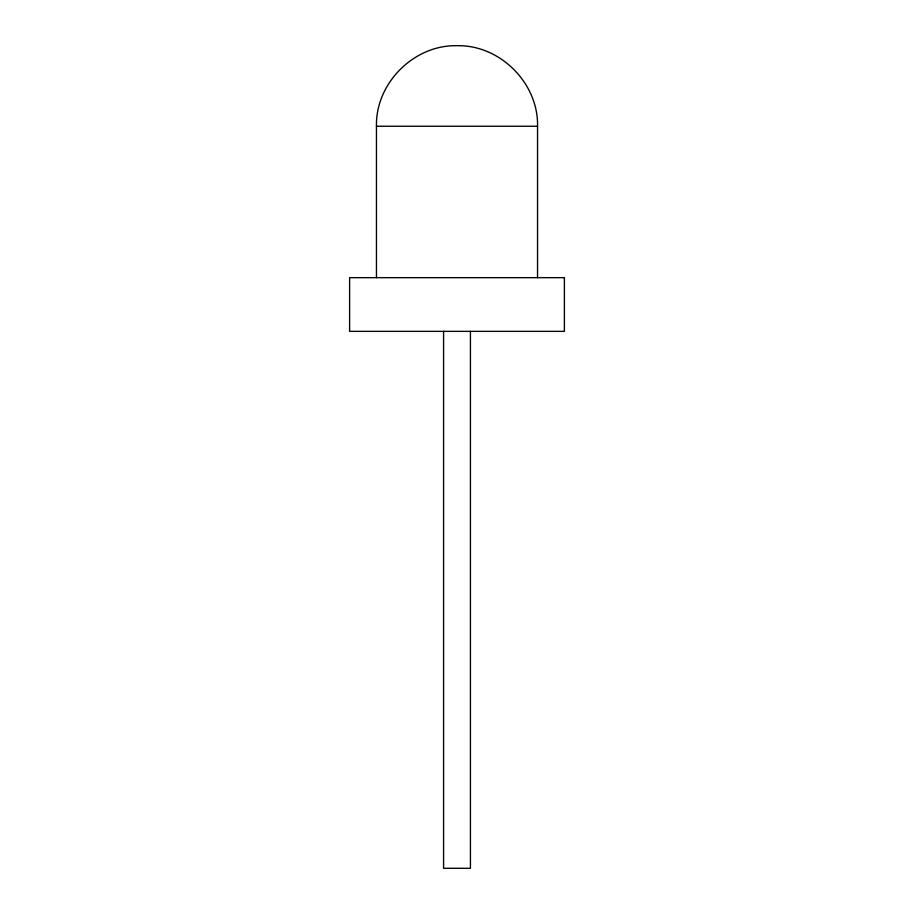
<?xml version="1.0" encoding="UTF-8"?>
<svg xmlns="http://www.w3.org/2000/svg" width="914" height="914" viewBox="0 0 914 914"><rect width="100%" height="100%" fill="white"/><g stroke="black" fill="none" stroke-linecap="round" stroke-linejoin="round"><path stroke-width="1.37" d="M376.454 277.662L376.454 126.246C375.46 83.197 413.951 44.706 457 45.7C500.049 44.706 538.54 83.197 537.546 126.246L537.546 277.662M376.454 126.246L537.546 126.246M470.424 331.359L470.424 868.3L443.576 868.3L443.576 331.359M564.384 277.662L349.616 277.662L349.616 331.359L564.384 331.359L564.384 277.662"/></g></svg>
